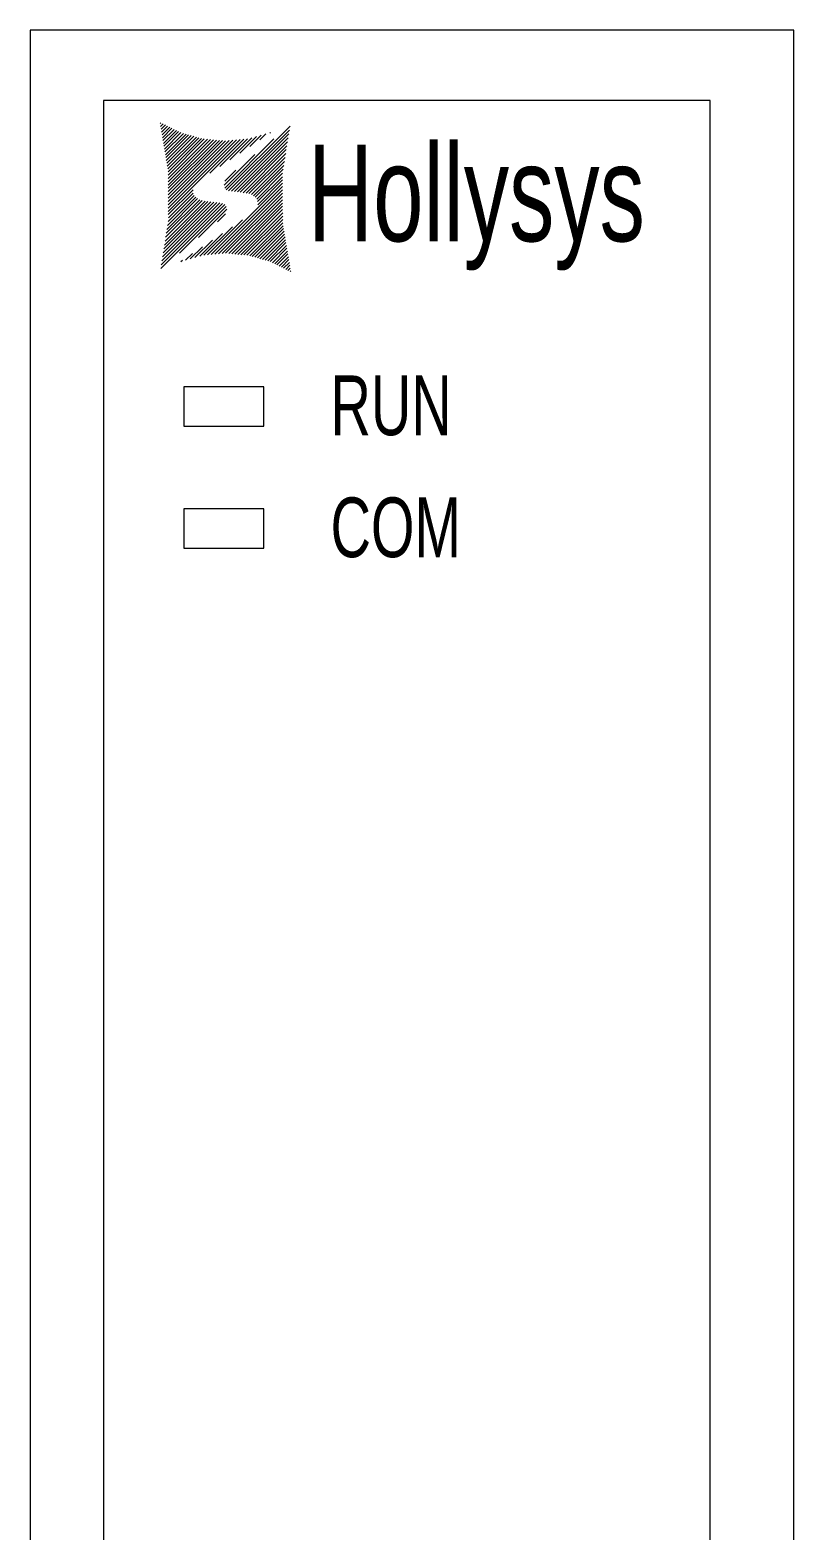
# Model space of a CAD drawing. Header units: millimetres. Extents: x 33157 to 59611, y -29750 to 1750.
# Drawn here: x 53939.3 to 53974.3, y 410.4 to 479.2 of the extents above; entities that cross this region are included whole.
import ezdxf

# ---------------------------------------------------------------- set-up
doc = ezdxf.new("R2010")
doc.units = ezdxf.units.MM
doc.layers.get('0').update_dxf_attribs({"lineweight": 18})
doc.layers.add('细实线', color=7, linetype='Continuous', lineweight=20)
doc.styles.add('HZ', font='arial.ttf')

# ---------------------------------------------------------------- blocks, each defined once
blk = doc.blocks.new('*X54')
at = {"color": 0}
for p, q in [((53995.946, 288.836), (53995.985, 288.876)), ((53995.968, 288.707), (53996.086, 288.825)), ((53995.99, 288.577), (53996.188, 288.775)), ((53996.012, 288.447), (53996.289, 288.724)), ((53996.034, 288.318), (53996.39, 288.674)), ((53996.056, 288.188), (53996.491, 288.623)), ((53996.078, 288.058), (53996.592, 288.573)), ((53996.099, 287.928), (53996.693, 288.522)), ((53996.121, 287.799), (53996.795, 288.472)), ((53996.143, 287.669), (53996.898, 288.423)), ((53996.165, 287.539), (53997.016, 288.39)), ((53996.187, 287.409), (53997.134, 288.356)), ((53996.209, 287.28), (53997.252, 288.323)), ((53996.231, 287.15), (53997.37, 288.289)), ((54000.055, 287.788), (54000.577, 288.31)), ((54000.513, 288.094), (54000.791, 288.372)), ((54000.971, 288.401), (54001.005, 288.435)), ((53996.253, 287.02), (53997.489, 288.256)), ((53996.275, 286.891), (53997.607, 288.222)), ((53996.297, 286.761), (53997.725, 288.189)), ((53996.312, 286.624), (53997.843, 288.155)), ((53996.313, 286.473), (53997.971, 288.132)), ((53996.314, 286.322), (53998.111, 288.119)), ((53996.314, 286.171), (53998.25, 288.107)), ((53996.315, 286.02), (53998.389, 288.094)), ((53996.316, 285.87), (53998.528, 288.082)), ((53996.317, 285.719), (53998.668, 288.069)), ((53996.318, 285.568), (53998.807, 288.057)), ((53996.319, 285.417), (53998.946, 288.044)), ((53996.32, 285.115), (53999.279, 288.074)), ((53996.32, 285.266), (53999.111, 288.058)), ((53996.321, 284.965), (53999.447, 288.091)), ((53996.322, 284.814), (53999.615, 288.107)), ((53998.222, 286.562), (53999.783, 288.123)), ((53998.68, 286.869), (53999.952, 288.14)), ((53999.138, 287.175), (54000.148, 288.184)), ((53999.596, 287.481), (54000.362, 288.247)), ((53996.314, 284.35), (53997.511, 285.548)), ((53996.323, 284.663), (53997.454, 285.794)), ((53996.324, 284.512), (53997.466, 285.654)), ((53995.973, 282.189), (53998.913, 285.129)), ((53996.001, 282.369), (53998.808, 285.176)), ((53996.029, 282.549), (53998.679, 285.199)), ((53996.058, 282.729), (53998.542, 285.214)), ((53996.086, 282.909), (53998.408, 285.231)), ((53996.115, 283.089), (53998.273, 285.248)), ((53996.143, 283.27), (53998.139, 285.265)), ((53996.172, 283.45), (53998.005, 285.283)), ((53996.2, 283.63), (53997.877, 285.306)), ((53996.228, 283.81), (53997.762, 285.344)), ((53996.257, 283.99), (53997.663, 285.396)), ((53996.285, 284.17), (53997.579, 285.463)), ((53996.837, 282.902), (53998.977, 285.041)), ((53997.707, 283.62), (53998.996, 284.909)), ((53998.577, 284.339), (53998.936, 284.697))]:
    blk.add_line(p, q, dxfattribs=at)
blk = doc.blocks.new('*X55')
at = {"color": 0}
for p, q in [((53998.976, 285.799), (54001.9, 288.723)), ((53999.085, 285.757), (54001.871, 288.543)), ((53999.217, 285.737), (54001.843, 288.363)), ((53998.906, 285.881), (54001.163, 288.138)), ((53999.353, 285.721), (54001.814, 288.182)), ((53999.488, 285.704), (54001.786, 288.002)), ((53999.622, 285.687), (54001.758, 287.822)), ((53999.757, 285.67), (54001.729, 287.642)), ((53998.88, 286.007), (54000.293, 287.419)), ((53999.891, 285.652), (54001.701, 287.462)), ((54000.017, 285.627), (54001.672, 287.282)), ((54000.129, 285.587), (54001.644, 287.102)), ((54000.226, 285.533), (54001.616, 286.922)), ((53998.918, 286.196), (53999.423, 286.701)), ((54000.309, 285.463), (54001.587, 286.742)), ((54000.373, 285.376), (54001.559, 286.562)), ((54000.414, 285.266), (54001.553, 286.404)), ((54000.42, 285.12), (54001.554, 286.253)), ((53998.285, 282.833), (54001.554, 286.102)), ((53998.453, 282.849), (54001.555, 285.951)), ((53998.621, 282.866), (54001.556, 285.8)), ((53998.789, 282.882), (54001.557, 285.65)), ((53998.95, 282.891), (54001.558, 285.499)), ((53999.089, 282.879), (54001.559, 285.348)), ((53999.229, 282.866), (54001.56, 285.197)), ((53999.368, 282.854), (54001.56, 285.046)), ((53999.507, 282.841), (54001.561, 284.895)), ((53998.117, 282.816), (53999.719, 284.419)), ((53999.646, 282.829), (54001.562, 284.745)), ((53999.786, 282.816), (54001.563, 284.594)), ((53999.925, 282.804), (54001.564, 284.443)), ((54000.05, 282.777), (54001.565, 284.292)), ((54000.168, 282.744), (54001.582, 284.158)), ((53997.545, 282.699), (53998.345, 283.5)), ((53997.759, 282.762), (53998.803, 283.806)), ((53997.949, 282.8), (53999.261, 284.112)), ((54000.286, 282.71), (54001.604, 284.028)), ((54000.405, 282.677), (54001.626, 283.899)), ((54000.523, 282.643), (54001.648, 283.769)), ((54000.641, 282.61), (54001.67, 283.639)), ((54000.759, 282.576), (54001.692, 283.509)), ((53997.116, 282.574), (53997.429, 282.887)), ((53997.33, 282.636), (53997.887, 283.193)), ((54000.877, 282.543), (54001.714, 283.38)), ((54000.995, 282.509), (54001.736, 283.25)), ((54001.096, 282.458), (54001.758, 283.12)), ((54001.197, 282.408), (54001.78, 282.991)), ((54001.299, 282.357), (54001.802, 282.861)), ((53996.902, 282.511), (53996.971, 282.58)), ((54001.4, 282.307), (54001.824, 282.731)), ((54001.501, 282.256), (54001.846, 282.601)), ((54001.602, 282.206), (54001.868, 282.472)), ((54001.703, 282.155), (54001.89, 282.342)), ((54001.804, 282.105), (54001.912, 282.212)), ((54001.906, 282.054), (54001.934, 282.082))]:
    blk.add_line(p, q, dxfattribs=at)
blk = doc.blocks.new('LK250')
at = {"layer": '细实线'}
for points in [[(53989.987, 293.126), (53989.987, 193.126), (54024.987, 193.126), (54024.987, 293.126)], [(53993.354, 289.898), (53993.354, 196.455), (54021.155, 196.455), (54021.155, 289.898)], [(53997.027, 276.777), (53997.027, 274.975), (54000.706, 274.975), (54000.706, 276.777)], [(53997.027, 271.185), (53997.027, 269.383), (54000.706, 269.383), (54000.706, 271.185)]]:
    blk.add_lwpolyline(points, close=True, dxfattribs=at)
at = {"color": 0}
for name in ['*X54', '*X55']:
    blk.add_blockref(name, (0, 0), dxfattribs=at)
at = {"color": 7, "linetype": 'Continuous', "style": 'HZ', "width": 0.67}
for s, height, p in [('Hollysys', 4.4323, (54002.714, 283.444)), ('RUN', 2.7372, (54003.756, 274.555)), ('COM', 2.7372, (54003.756, 268.963))]:
    blk.add_text(s, height=height, dxfattribs=at).set_placement(p)

msp = doc.modelspace()

# ---------------------------------------------------------------- block references
at = {"layer": '细实线'}
msp.add_blockref('LK250', (-50.674, 186.069), dxfattribs=at)

doc.saveas('drawing.dxf')
